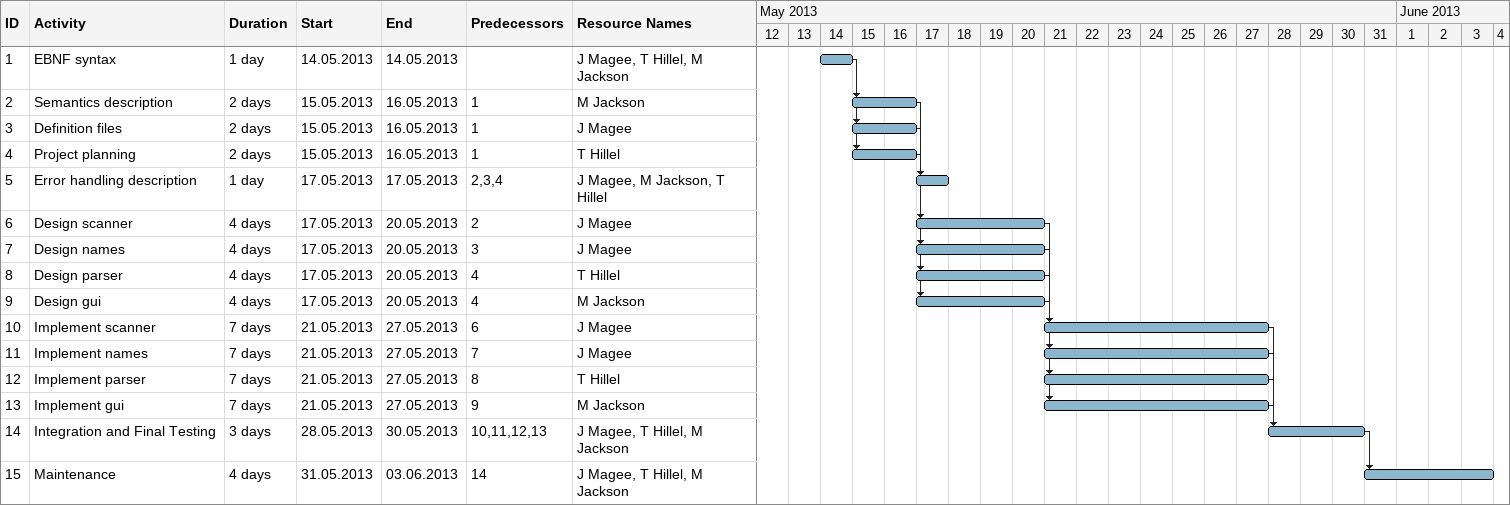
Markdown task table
| ID | Task | Duration | Start | Finish | Predecessors | Resources |
|---|---|---|---|---|---|---|
| 1 | EBNF syntax | 1d | 2013-05-14 | 2013-05-14 |  | J Magee, T Hillel, M Jackson |
| 2 | Semantics description | 2d | 2013-05-15 | 2013-05-16 | 1 | M Jackson |
| 3 | Definition files | 2d | 2013-05-15 | 2013-05-16 | 1 | J Magee |
| 4 | Project planning | 2d | 2013-05-15 | 2013-05-16 | 1 | T Hillel |
| 5 | Error handling description | 1d | 2013-05-17 | 2013-05-17 | 2, 3, 4 | J Magee, M Jackson, T Hillel |
| 6 | Design scanner | 4d | 2013-05-17 | 2013-05-20 | 2 | J Magee |
| 7 | Design names | 4d | 2013-05-17 | 2013-05-20 | 3 | J Magee |
| 8 | Design parser | 4d | 2013-05-17 | 2013-05-20 | 4 | T Hillel |
| 9 | Design gui | 4d | 2013-05-17 | 2013-05-20 | 4 | M Jackson |
| 10 | Implement scanner | 7d | 2013-05-21 | 2013-05-27 | 6 | J Magee |
| 11 | Implement names | 7d | 2013-05-21 | 2013-05-27 | 7 | J Magee |
| 12 | Implement parser | 7d | 2013-05-21 | 2013-05-27 | 8 | T Hillel |
| 13 | Implement gui | 7d | 2013-05-21 | 2013-05-27 | 9 | M Jackson |
| 14 | Integration and Final Testing | 3d | 2013-05-28 | 2013-05-30 | 10, 11, 12, 13 | J Magee, T Hillel, M Jackson |
| 15 | Maintenance | 4d | 2013-05-31 | 2013-06-03 | 14 | J Magee, T Hillel, M Jackson |
